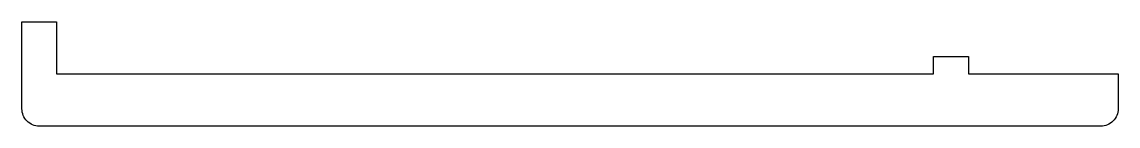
# Model space of a CAD drawing. Extents: x 886.6 to 918.1, y -4.7 to -1.7.
import ezdxf

# ---------------------------------------------------------------- set-up
doc = ezdxf.new("R2010")
doc.units = 0
doc.header["$LTSCALE"] = 15
doc.layers.get('0').update_dxf_attribs({"linetype": 'CONTINUOUS'})

msp = doc.modelspace()

# ---------------------------------------------------------------- linework, layer by layer
at = {"color": 0}
msp.add_lwpolyline([(913.762, -2.668), (913.762, -3.168), (918.065, -3.168), (918.065, -4.168, -0.414214), (917.565, -4.668), (887.064, -4.668, -0.414214), (886.564, -4.168), (886.564, -1.671), (887.562, -1.671), (887.562, -3.168), (912.762, -3.168), (912.762, -2.668)], format="xyb", close=True, dxfattribs=at)

doc.saveas('drawing.dxf')
